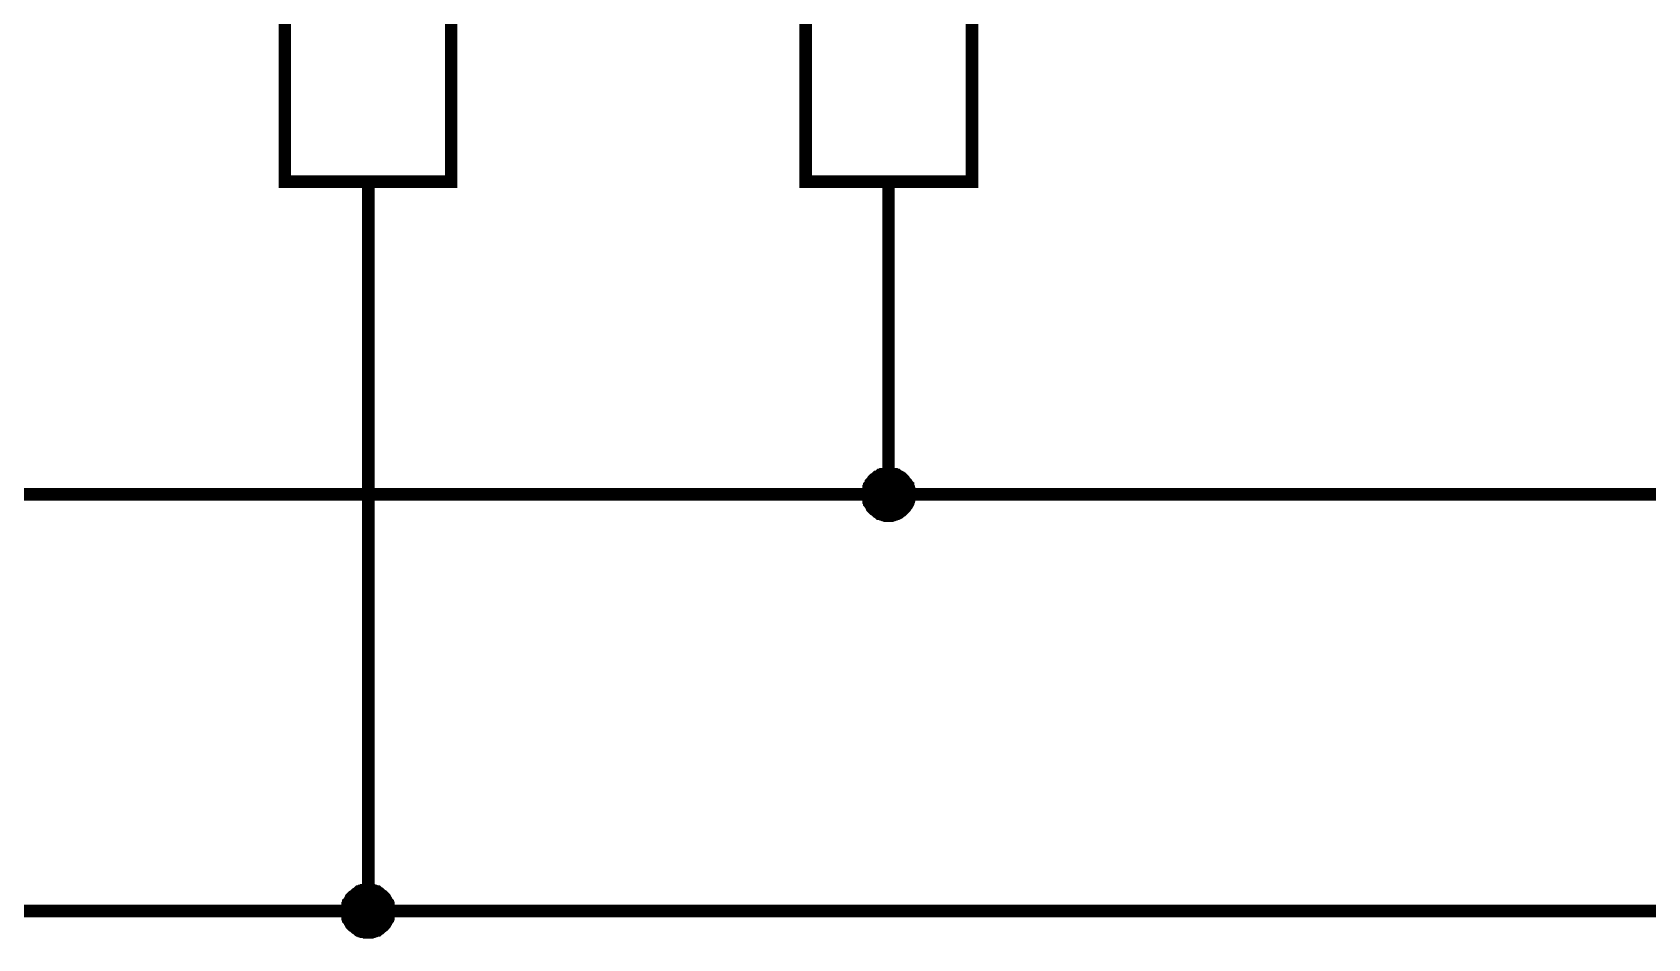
# Model space of a CAD drawing. Header units: millimetres. Extents: x 0 to 841, y 0 to 594.
# Drawn here: x 182.03 to 220.8, y 284.33 to 306.08 of the extents above; entities that cross this region are included whole.
import ezdxf

# ---------------------------------------------------------------- set-up
doc = ezdxf.new("R2010")
doc.units = ezdxf.units.MM
doc.layers.add('Sheet', color=255, linetype='Continuous')

msp = doc.modelspace()

# ---------------------------------------------------------------- linework, layer by layer
at = {"layer": 'Sheet', "const_width": 0.3}
for points in [[(332.534, 305), (340.034, 305), (340.034, 320.999), (285.049, 320.999), (285.049, 294.996), (202.579, 294.996), (137.61, 294.996)], [(332.534, 299.998), (342.534, 299.998), (342.534, 319.492), (280.049, 319.492), (280.049, 284.993), (190.095, 284.993), (137.61, 284.993)], [(190.095, 302.499), (190.095, 299.998)], [(202.579, 302.499), (202.579, 299.998)], [(190.095, 299.998), (190.095, 284.993)], [(202.579, 299.998), (202.579, 294.996)], [(202.082, 294.996), (202.082, 295.027), (202.082, 295.043), (202.082, 295.074), (202.098, 295.105), (202.098, 295.12), (202.098, 295.152), (202.113, 295.167), (202.113, 295.198), (202.129, 295.214), (202.144, 295.229), (202.16, 295.26), (202.16, 295.276), (202.175, 295.291), (202.191, 295.307), (202.206, 295.338), (202.222, 295.353), (202.238, 295.369), (202.269, 295.385), (202.284, 295.4), (202.3, 295.416), (202.315, 295.416), (202.346, 295.431), (202.362, 295.447), (202.377, 295.462), (202.408, 295.462), (202.424, 295.478), (202.455, 295.478), (202.47, 295.478), (202.501, 295.493), (202.533, 295.493), (202.548, 295.493), (202.579, 295.493)], [(202.082, 294.996), (202.082, 295.027), (202.082, 295.043), (202.082, 295.074), (202.098, 295.105), (202.098, 295.12), (202.098, 295.152), (202.113, 295.167), (202.113, 295.198), (202.129, 295.214), (202.144, 295.229), (202.16, 295.26), (202.16, 295.276), (202.175, 295.291), (202.191, 295.307), (202.206, 295.338), (202.222, 295.353), (202.238, 295.369), (202.269, 295.385), (202.284, 295.4), (202.3, 295.416), (202.315, 295.416), (202.346, 295.431), (202.362, 295.447), (202.377, 295.462), (202.408, 295.462), (202.424, 295.478), (202.455, 295.478), (202.47, 295.478), (202.501, 295.493), (202.533, 295.493), (202.548, 295.493), (202.579, 295.493)], [(202.082, 294.996), (202.082, 295.027), (202.082, 295.043), (202.082, 295.074), (202.098, 295.105), (202.098, 295.12), (202.098, 295.152), (202.113, 295.167), (202.113, 295.198), (202.129, 295.214), (202.144, 295.229), (202.16, 295.26), (202.16, 295.276), (202.175, 295.291), (202.191, 295.307), (202.206, 295.338), (202.222, 295.353), (202.238, 295.369), (202.269, 295.385), (202.284, 295.4), (202.3, 295.416), (202.315, 295.416), (202.346, 295.431), (202.362, 295.447), (202.377, 295.462), (202.408, 295.462), (202.424, 295.478), (202.455, 295.478), (202.47, 295.478), (202.501, 295.493), (202.533, 295.493), (202.548, 295.493), (202.579, 295.493)], [(202.082, 294.996), (202.082, 295.027), (202.082, 295.043), (202.082, 295.074), (202.098, 295.105), (202.098, 295.12), (202.098, 295.152), (202.113, 295.167), (202.113, 295.198), (202.129, 295.214), (202.144, 295.229), (202.16, 295.26), (202.16, 295.276), (202.175, 295.291), (202.191, 295.307), (202.206, 295.338), (202.222, 295.353), (202.238, 295.369), (202.269, 295.385), (202.284, 295.4), (202.3, 295.416), (202.315, 295.416), (202.346, 295.431), (202.362, 295.447), (202.377, 295.462), (202.408, 295.462), (202.424, 295.478), (202.455, 295.478), (202.47, 295.478), (202.501, 295.493), (202.533, 295.493), (202.548, 295.493), (202.579, 295.493)], [(202.082, 294.996), (202.082, 295.027), (202.082, 295.043), (202.082, 295.074), (202.098, 295.105), (202.098, 295.12), (202.098, 295.152), (202.113, 295.167), (202.113, 295.198), (202.129, 295.214), (202.144, 295.229), (202.16, 295.26), (202.16, 295.276), (202.175, 295.291), (202.191, 295.307), (202.206, 295.338), (202.222, 295.353), (202.238, 295.369), (202.269, 295.385), (202.284, 295.4), (202.3, 295.416), (202.315, 295.416), (202.346, 295.431), (202.362, 295.447), (202.377, 295.462), (202.408, 295.462), (202.424, 295.478), (202.455, 295.478), (202.47, 295.478), (202.501, 295.493), (202.533, 295.493), (202.548, 295.493), (202.579, 295.493)], [(202.082, 294.996), (202.082, 295.027), (202.082, 295.043), (202.082, 295.074), (202.098, 295.105), (202.098, 295.12), (202.098, 295.152), (202.113, 295.167), (202.113, 295.198), (202.129, 295.214), (202.144, 295.229), (202.16, 295.26), (202.16, 295.276), (202.175, 295.291), (202.191, 295.307), (202.206, 295.338), (202.222, 295.353), (202.238, 295.369), (202.269, 295.385), (202.284, 295.4), (202.3, 295.416), (202.315, 295.416), (202.346, 295.431), (202.362, 295.447), (202.377, 295.462), (202.408, 295.462), (202.424, 295.478), (202.455, 295.478), (202.47, 295.478), (202.501, 295.493), (202.533, 295.493), (202.548, 295.493), (202.579, 295.493)], [(202.082, 294.996), (202.082, 295.027), (202.082, 295.043), (202.082, 295.074), (202.098, 295.105), (202.098, 295.12), (202.098, 295.152), (202.113, 295.167), (202.113, 295.198), (202.129, 295.214), (202.144, 295.229), (202.16, 295.26), (202.16, 295.276), (202.175, 295.291), (202.191, 295.307), (202.206, 295.338), (202.222, 295.353), (202.238, 295.369), (202.269, 295.385), (202.284, 295.4), (202.3, 295.416), (202.315, 295.416), (202.346, 295.431), (202.362, 295.447), (202.377, 295.462), (202.408, 295.462), (202.424, 295.478), (202.455, 295.478), (202.47, 295.478), (202.501, 295.493), (202.533, 295.493), (202.548, 295.493), (202.579, 295.493)], [(202.082, 294.996), (202.082, 295.027), (202.082, 295.043), (202.082, 295.074), (202.098, 295.105), (202.098, 295.12), (202.098, 295.152), (202.113, 295.167), (202.113, 295.198), (202.129, 295.214), (202.144, 295.229), (202.16, 295.26), (202.16, 295.276), (202.175, 295.291), (202.191, 295.307), (202.206, 295.338), (202.222, 295.353), (202.238, 295.369), (202.269, 295.385), (202.284, 295.4), (202.3, 295.416), (202.315, 295.416), (202.346, 295.431), (202.362, 295.447), (202.377, 295.462), (202.408, 295.462), (202.424, 295.478), (202.455, 295.478), (202.47, 295.478), (202.501, 295.493), (202.533, 295.493), (202.548, 295.493), (202.579, 295.493)], [(202.579, 295.493), (202.579, 295.493)], [(202.579, 295.493), (202.61, 295.493), (202.626, 295.493), (202.657, 295.493), (202.688, 295.478), (202.703, 295.478), (202.734, 295.478), (202.75, 295.462), (202.781, 295.462), (202.797, 295.447), (202.828, 295.431), (202.843, 295.416), (202.859, 295.416), (202.89, 295.4), (202.905, 295.385), (202.921, 295.369), (202.936, 295.353), (202.952, 295.338), (202.967, 295.307), (202.983, 295.291), (202.998, 295.276), (203.014, 295.26), (203.029, 295.229), (203.045, 295.214), (203.045, 295.198), (203.061, 295.167), (203.061, 295.152), (203.076, 295.12), (203.076, 295.105), (203.092, 295.074), (203.092, 295.043), (203.092, 295.027), (203.092, 294.996)], [(202.579, 295.493), (202.579, 295.493)], [(202.579, 295.493), (202.61, 295.493), (202.626, 295.493), (202.657, 295.493), (202.688, 295.478), (202.703, 295.478), (202.734, 295.478), (202.75, 295.462), (202.781, 295.462), (202.797, 295.447), (202.828, 295.431), (202.843, 295.416), (202.859, 295.416), (202.89, 295.4), (202.905, 295.385), (202.921, 295.369), (202.936, 295.353), (202.952, 295.338), (202.967, 295.307), (202.983, 295.291), (202.998, 295.276), (203.014, 295.26), (203.029, 295.229), (203.045, 295.214), (203.045, 295.198), (203.061, 295.167), (203.061, 295.152), (203.076, 295.12), (203.076, 295.105), (203.092, 295.074), (203.092, 295.043), (203.092, 295.027), (203.092, 294.996)], [(202.579, 295.493), (202.579, 295.493)], [(202.579, 295.493), (202.61, 295.493), (202.626, 295.493), (202.657, 295.493), (202.688, 295.478), (202.703, 295.478), (202.734, 295.478), (202.75, 295.462), (202.781, 295.462), (202.797, 295.447), (202.828, 295.431), (202.843, 295.416), (202.859, 295.416), (202.89, 295.4), (202.905, 295.385), (202.921, 295.369), (202.936, 295.353), (202.952, 295.338), (202.967, 295.307), (202.983, 295.291), (202.998, 295.276), (203.014, 295.26), (203.029, 295.229), (203.045, 295.214), (203.045, 295.198), (203.061, 295.167), (203.061, 295.152), (203.076, 295.12), (203.076, 295.105), (203.092, 295.074), (203.092, 295.043), (203.092, 295.027), (203.092, 294.996)], [(202.579, 295.493), (202.579, 295.493)], [(202.579, 295.493), (202.61, 295.493), (202.626, 295.493), (202.657, 295.493), (202.688, 295.478), (202.703, 295.478), (202.734, 295.478), (202.75, 295.462), (202.781, 295.462), (202.797, 295.447), (202.828, 295.431), (202.843, 295.416), (202.859, 295.416), (202.89, 295.4), (202.905, 295.385), (202.921, 295.369), (202.936, 295.353), (202.952, 295.338), (202.967, 295.307), (202.983, 295.291), (202.998, 295.276), (203.014, 295.26), (203.029, 295.229), (203.045, 295.214), (203.045, 295.198), (203.061, 295.167), (203.061, 295.152), (203.076, 295.12), (203.076, 295.105), (203.092, 295.074), (203.092, 295.043), (203.092, 295.027), (203.092, 294.996)], [(202.579, 295.493), (202.579, 295.493)], [(202.579, 295.493), (202.61, 295.493), (202.626, 295.493), (202.657, 295.493), (202.688, 295.478), (202.703, 295.478), (202.734, 295.478), (202.75, 295.462), (202.781, 295.462), (202.797, 295.447), (202.828, 295.431), (202.843, 295.416), (202.859, 295.416), (202.89, 295.4), (202.905, 295.385), (202.921, 295.369), (202.936, 295.353), (202.952, 295.338), (202.967, 295.307), (202.983, 295.291), (202.998, 295.276), (203.014, 295.26), (203.029, 295.229), (203.045, 295.214), (203.045, 295.198), (203.061, 295.167), (203.061, 295.152), (203.076, 295.12), (203.076, 295.105), (203.092, 295.074), (203.092, 295.043), (203.092, 295.027), (203.092, 294.996)], [(202.579, 295.493), (202.579, 295.493)], [(202.579, 295.493), (202.61, 295.493), (202.626, 295.493), (202.657, 295.493), (202.688, 295.478), (202.703, 295.478), (202.734, 295.478), (202.75, 295.462), (202.781, 295.462), (202.797, 295.447), (202.828, 295.431), (202.843, 295.416), (202.859, 295.416), (202.89, 295.4), (202.905, 295.385), (202.921, 295.369), (202.936, 295.353), (202.952, 295.338), (202.967, 295.307), (202.983, 295.291), (202.998, 295.276), (203.014, 295.26), (203.029, 295.229), (203.045, 295.214), (203.045, 295.198), (203.061, 295.167), (203.061, 295.152), (203.076, 295.12), (203.076, 295.105), (203.092, 295.074), (203.092, 295.043), (203.092, 295.027), (203.092, 294.996)], [(202.579, 295.493), (202.579, 295.493)], [(202.579, 295.493), (202.61, 295.493), (202.626, 295.493), (202.657, 295.493), (202.688, 295.478), (202.703, 295.478), (202.734, 295.478), (202.75, 295.462), (202.781, 295.462), (202.797, 295.447), (202.828, 295.431), (202.843, 295.416), (202.859, 295.416), (202.89, 295.4), (202.905, 295.385), (202.921, 295.369), (202.936, 295.353), (202.952, 295.338), (202.967, 295.307), (202.983, 295.291), (202.998, 295.276), (203.014, 295.26), (203.029, 295.229), (203.045, 295.214), (203.045, 295.198), (203.061, 295.167), (203.061, 295.152), (203.076, 295.12), (203.076, 295.105), (203.092, 295.074), (203.092, 295.043), (203.092, 295.027), (203.092, 294.996)], [(202.579, 295.493), (202.579, 295.493)], [(202.579, 295.493), (202.61, 295.493), (202.626, 295.493), (202.657, 295.493), (202.688, 295.478), (202.703, 295.478), (202.734, 295.478), (202.75, 295.462), (202.781, 295.462), (202.797, 295.447), (202.828, 295.431), (202.843, 295.416), (202.859, 295.416), (202.89, 295.4), (202.905, 295.385), (202.921, 295.369), (202.936, 295.353), (202.952, 295.338), (202.967, 295.307), (202.983, 295.291), (202.998, 295.276), (203.014, 295.26), (203.029, 295.229), (203.045, 295.214), (203.045, 295.198), (203.061, 295.167), (203.061, 295.152), (203.076, 295.12), (203.076, 295.105), (203.092, 295.074), (203.092, 295.043), (203.092, 295.027), (203.092, 294.996)], [(202.579, 294.484), (202.548, 294.484), (202.533, 294.484), (202.501, 294.484), (202.47, 294.499), (202.455, 294.499), (202.424, 294.515), (202.408, 294.515), (202.377, 294.53), (202.362, 294.53), (202.346, 294.546), (202.315, 294.561), (202.3, 294.577), (202.284, 294.592), (202.269, 294.608), (202.238, 294.623), (202.222, 294.639), (202.206, 294.654), (202.191, 294.67), (202.175, 294.686), (202.16, 294.717), (202.16, 294.732), (202.144, 294.748), (202.129, 294.779), (202.113, 294.794), (202.113, 294.825), (202.098, 294.841), (202.098, 294.872), (202.098, 294.887), (202.082, 294.919), (202.082, 294.95), (202.082, 294.965), (202.082, 294.996)], [(202.082, 294.996), (202.082, 294.996)], [(202.579, 294.484), (202.548, 294.484), (202.533, 294.484), (202.501, 294.484), (202.47, 294.499), (202.455, 294.499), (202.424, 294.515), (202.408, 294.515), (202.377, 294.53), (202.362, 294.53), (202.346, 294.546), (202.315, 294.561), (202.3, 294.577), (202.284, 294.592), (202.269, 294.608), (202.238, 294.623), (202.222, 294.639), (202.206, 294.654), (202.191, 294.67), (202.175, 294.686), (202.16, 294.717), (202.16, 294.732), (202.144, 294.748), (202.129, 294.779), (202.113, 294.794), (202.113, 294.825), (202.098, 294.841), (202.098, 294.872), (202.098, 294.887), (202.082, 294.919), (202.082, 294.95), (202.082, 294.965), (202.082, 294.996)], [(202.082, 294.996), (202.082, 294.996)], [(202.579, 294.484), (202.548, 294.484), (202.533, 294.484), (202.501, 294.484), (202.47, 294.499), (202.455, 294.499), (202.424, 294.515), (202.408, 294.515), (202.377, 294.53), (202.362, 294.53), (202.346, 294.546), (202.315, 294.561), (202.3, 294.577), (202.284, 294.592), (202.269, 294.608), (202.238, 294.623), (202.222, 294.639), (202.206, 294.654), (202.191, 294.67), (202.175, 294.686), (202.16, 294.717), (202.16, 294.732), (202.144, 294.748), (202.129, 294.779), (202.113, 294.794), (202.113, 294.825), (202.098, 294.841), (202.098, 294.872), (202.098, 294.887), (202.082, 294.919), (202.082, 294.95), (202.082, 294.965), (202.082, 294.996)], [(202.082, 294.996), (202.082, 294.996)], [(202.579, 294.484), (202.548, 294.484), (202.533, 294.484), (202.501, 294.484), (202.47, 294.499), (202.455, 294.499), (202.424, 294.515), (202.408, 294.515), (202.377, 294.53), (202.362, 294.53), (202.346, 294.546), (202.315, 294.561), (202.3, 294.577), (202.284, 294.592), (202.269, 294.608), (202.238, 294.623), (202.222, 294.639), (202.206, 294.654), (202.191, 294.67), (202.175, 294.686), (202.16, 294.717), (202.16, 294.732), (202.144, 294.748), (202.129, 294.779), (202.113, 294.794), (202.113, 294.825), (202.098, 294.841), (202.098, 294.872), (202.098, 294.887), (202.082, 294.919), (202.082, 294.95), (202.082, 294.965), (202.082, 294.996)], [(202.082, 294.996), (202.082, 294.996)], [(202.579, 294.484), (202.548, 294.484), (202.533, 294.484), (202.501, 294.484), (202.47, 294.499), (202.455, 294.499), (202.424, 294.515), (202.408, 294.515), (202.377, 294.53), (202.362, 294.53), (202.346, 294.546), (202.315, 294.561), (202.3, 294.577), (202.284, 294.592), (202.269, 294.608), (202.238, 294.623), (202.222, 294.639), (202.206, 294.654), (202.191, 294.67), (202.175, 294.686), (202.16, 294.717), (202.16, 294.732), (202.144, 294.748), (202.129, 294.779), (202.113, 294.794), (202.113, 294.825), (202.098, 294.841), (202.098, 294.872), (202.098, 294.887), (202.082, 294.919), (202.082, 294.95), (202.082, 294.965), (202.082, 294.996)], [(202.082, 294.996), (202.082, 294.996)], [(202.579, 294.484), (202.548, 294.484), (202.533, 294.484), (202.501, 294.484), (202.47, 294.499), (202.455, 294.499), (202.424, 294.515), (202.408, 294.515), (202.377, 294.53), (202.362, 294.53), (202.346, 294.546), (202.315, 294.561), (202.3, 294.577), (202.284, 294.592), (202.269, 294.608), (202.238, 294.623), (202.222, 294.639), (202.206, 294.654), (202.191, 294.67), (202.175, 294.686), (202.16, 294.717), (202.16, 294.732), (202.144, 294.748), (202.129, 294.779), (202.113, 294.794), (202.113, 294.825), (202.098, 294.841), (202.098, 294.872), (202.098, 294.887), (202.082, 294.919), (202.082, 294.95), (202.082, 294.965), (202.082, 294.996)], [(202.082, 294.996), (202.082, 294.996)], [(202.579, 294.484), (202.548, 294.484), (202.533, 294.484), (202.501, 294.484), (202.47, 294.499), (202.455, 294.499), (202.424, 294.515), (202.408, 294.515), (202.377, 294.53), (202.362, 294.53), (202.346, 294.546), (202.315, 294.561), (202.3, 294.577), (202.284, 294.592), (202.269, 294.608), (202.238, 294.623), (202.222, 294.639), (202.206, 294.654), (202.191, 294.67), (202.175, 294.686), (202.16, 294.717), (202.16, 294.732), (202.144, 294.748), (202.129, 294.779), (202.113, 294.794), (202.113, 294.825), (202.098, 294.841), (202.098, 294.872), (202.098, 294.887), (202.082, 294.919), (202.082, 294.95), (202.082, 294.965), (202.082, 294.996)], [(202.082, 294.996), (202.082, 294.996)], [(202.579, 294.484), (202.548, 294.484), (202.533, 294.484), (202.501, 294.484), (202.47, 294.499), (202.455, 294.499), (202.424, 294.515), (202.408, 294.515), (202.377, 294.53), (202.362, 294.53), (202.346, 294.546), (202.315, 294.561), (202.3, 294.577), (202.284, 294.592), (202.269, 294.608), (202.238, 294.623), (202.222, 294.639), (202.206, 294.654), (202.191, 294.67), (202.175, 294.686), (202.16, 294.717), (202.16, 294.732), (202.144, 294.748), (202.129, 294.779), (202.113, 294.794), (202.113, 294.825), (202.098, 294.841), (202.098, 294.872), (202.098, 294.887), (202.082, 294.919), (202.082, 294.95), (202.082, 294.965), (202.082, 294.996)], [(202.082, 294.996), (202.082, 294.996)], [(203.092, 294.996), (203.092, 294.965), (203.092, 294.95), (203.092, 294.919), (203.076, 294.887), (203.076, 294.872), (203.061, 294.841), (203.061, 294.825), (203.045, 294.794), (203.045, 294.779), (203.029, 294.748), (203.014, 294.732), (202.998, 294.717), (202.983, 294.686), (202.967, 294.67), (202.952, 294.654), (202.936, 294.639), (202.921, 294.623), (202.905, 294.608), (202.89, 294.592), (202.859, 294.577), (202.843, 294.561), (202.828, 294.546), (202.797, 294.53), (202.781, 294.53), (202.75, 294.515), (202.734, 294.515), (202.703, 294.499), (202.688, 294.499), (202.657, 294.484), (202.626, 294.484), (202.61, 294.484), (202.579, 294.484)], [(203.092, 294.996), (203.092, 294.965), (203.092, 294.95), (203.092, 294.919), (203.076, 294.887), (203.076, 294.872), (203.061, 294.841), (203.061, 294.825), (203.045, 294.794), (203.045, 294.779), (203.029, 294.748), (203.014, 294.732), (202.998, 294.717), (202.983, 294.686), (202.967, 294.67), (202.952, 294.654), (202.936, 294.639), (202.921, 294.623), (202.905, 294.608), (202.89, 294.592), (202.859, 294.577), (202.843, 294.561), (202.828, 294.546), (202.797, 294.53), (202.781, 294.53), (202.75, 294.515), (202.734, 294.515), (202.703, 294.499), (202.688, 294.499), (202.657, 294.484), (202.626, 294.484), (202.61, 294.484), (202.579, 294.484)], [(203.092, 294.996), (203.092, 294.965), (203.092, 294.95), (203.092, 294.919), (203.076, 294.887), (203.076, 294.872), (203.061, 294.841), (203.061, 294.825), (203.045, 294.794), (203.045, 294.779), (203.029, 294.748), (203.014, 294.732), (202.998, 294.717), (202.983, 294.686), (202.967, 294.67), (202.952, 294.654), (202.936, 294.639), (202.921, 294.623), (202.905, 294.608), (202.89, 294.592), (202.859, 294.577), (202.843, 294.561), (202.828, 294.546), (202.797, 294.53), (202.781, 294.53), (202.75, 294.515), (202.734, 294.515), (202.703, 294.499), (202.688, 294.499), (202.657, 294.484), (202.626, 294.484), (202.61, 294.484), (202.579, 294.484)], [(203.092, 294.996), (203.092, 294.965), (203.092, 294.95), (203.092, 294.919), (203.076, 294.887), (203.076, 294.872), (203.061, 294.841), (203.061, 294.825), (203.045, 294.794), (203.045, 294.779), (203.029, 294.748), (203.014, 294.732), (202.998, 294.717), (202.983, 294.686), (202.967, 294.67), (202.952, 294.654), (202.936, 294.639), (202.921, 294.623), (202.905, 294.608), (202.89, 294.592), (202.859, 294.577), (202.843, 294.561), (202.828, 294.546), (202.797, 294.53), (202.781, 294.53), (202.75, 294.515), (202.734, 294.515), (202.703, 294.499), (202.688, 294.499), (202.657, 294.484), (202.626, 294.484), (202.61, 294.484), (202.579, 294.484)], [(203.092, 294.996), (203.092, 294.965), (203.092, 294.95), (203.092, 294.919), (203.076, 294.887), (203.076, 294.872), (203.061, 294.841), (203.061, 294.825), (203.045, 294.794), (203.045, 294.779), (203.029, 294.748), (203.014, 294.732), (202.998, 294.717), (202.983, 294.686), (202.967, 294.67), (202.952, 294.654), (202.936, 294.639), (202.921, 294.623), (202.905, 294.608), (202.89, 294.592), (202.859, 294.577), (202.843, 294.561), (202.828, 294.546), (202.797, 294.53), (202.781, 294.53), (202.75, 294.515), (202.734, 294.515), (202.703, 294.499), (202.688, 294.499), (202.657, 294.484), (202.626, 294.484), (202.61, 294.484), (202.579, 294.484)], [(203.092, 294.996), (203.092, 294.965), (203.092, 294.95), (203.092, 294.919), (203.076, 294.887), (203.076, 294.872), (203.061, 294.841), (203.061, 294.825), (203.045, 294.794), (203.045, 294.779), (203.029, 294.748), (203.014, 294.732), (202.998, 294.717), (202.983, 294.686), (202.967, 294.67), (202.952, 294.654), (202.936, 294.639), (202.921, 294.623), (202.905, 294.608), (202.89, 294.592), (202.859, 294.577), (202.843, 294.561), (202.828, 294.546), (202.797, 294.53), (202.781, 294.53), (202.75, 294.515), (202.734, 294.515), (202.703, 294.499), (202.688, 294.499), (202.657, 294.484), (202.626, 294.484), (202.61, 294.484), (202.579, 294.484)], [(203.092, 294.996), (203.092, 294.965), (203.092, 294.95), (203.092, 294.919), (203.076, 294.887), (203.076, 294.872), (203.061, 294.841), (203.061, 294.825), (203.045, 294.794), (203.045, 294.779), (203.029, 294.748), (203.014, 294.732), (202.998, 294.717), (202.983, 294.686), (202.967, 294.67), (202.952, 294.654), (202.936, 294.639), (202.921, 294.623), (202.905, 294.608), (202.89, 294.592), (202.859, 294.577), (202.843, 294.561), (202.828, 294.546), (202.797, 294.53), (202.781, 294.53), (202.75, 294.515), (202.734, 294.515), (202.703, 294.499), (202.688, 294.499), (202.657, 294.484), (202.626, 294.484), (202.61, 294.484), (202.579, 294.484)], [(203.092, 294.996), (203.092, 294.965), (203.092, 294.95), (203.092, 294.919), (203.076, 294.887), (203.076, 294.872), (203.061, 294.841), (203.061, 294.825), (203.045, 294.794), (203.045, 294.779), (203.029, 294.748), (203.014, 294.732), (202.998, 294.717), (202.983, 294.686), (202.967, 294.67), (202.952, 294.654), (202.936, 294.639), (202.921, 294.623), (202.905, 294.608), (202.89, 294.592), (202.859, 294.577), (202.843, 294.561), (202.828, 294.546), (202.797, 294.53), (202.781, 294.53), (202.75, 294.515), (202.734, 294.515), (202.703, 294.499), (202.688, 294.499), (202.657, 294.484), (202.626, 294.484), (202.61, 294.484), (202.579, 294.484)], [(203.092, 294.996), (203.092, 294.996), (203.092, 294.996), (203.092, 294.996), (203.092, 294.996), (203.092, 294.996), (203.092, 294.996), (203.092, 294.996), (203.092, 294.996), (203.092, 294.996), (203.092, 294.996), (203.092, 294.996), (203.092, 294.996), (203.092, 294.996), (203.092, 294.996), (203.092, 294.996), (203.092, 294.996), (203.092, 294.996), (203.092, 294.996), (203.092, 294.996), (203.092, 294.996), (203.092, 294.996), (203.092, 294.996), (203.092, 294.996), (203.092, 294.996), (203.092, 294.996), (203.092, 294.996), (203.092, 294.996), (203.092, 294.996), (203.092, 294.996), (203.092, 294.996), (203.092, 294.996), (203.092, 294.996)], [(203.092, 294.996), (203.092, 294.996)], [(203.092, 294.996), (203.092, 294.996), (203.092, 294.996), (203.092, 294.996), (203.092, 294.996), (203.092, 294.996), (203.092, 294.996), (203.092, 294.996), (203.092, 294.996), (203.092, 294.996), (203.092, 294.996), (203.092, 294.996), (203.092, 294.996), (203.092, 294.996), (203.092, 294.996), (203.092, 294.996), (203.092, 294.996), (203.092, 294.996), (203.092, 294.996), (203.092, 294.996), (203.092, 294.996), (203.092, 294.996), (203.092, 294.996), (203.092, 294.996), (203.092, 294.996), (203.092, 294.996), (203.092, 294.996), (203.092, 294.996), (203.092, 294.996), (203.092, 294.996), (203.092, 294.996), (203.092, 294.996), (203.092, 294.996)], [(203.092, 294.996), (203.092, 294.996)], [(203.092, 294.996), (203.092, 294.996), (203.092, 294.996), (203.092, 294.996), (203.092, 294.996), (203.092, 294.996), (203.092, 294.996), (203.092, 294.996), (203.092, 294.996), (203.092, 294.996), (203.092, 294.996), (203.092, 294.996), (203.092, 294.996), (203.092, 294.996), (203.092, 294.996), (203.092, 294.996), (203.092, 294.996), (203.092, 294.996), (203.092, 294.996), (203.092, 294.996), (203.092, 294.996), (203.092, 294.996), (203.092, 294.996), (203.092, 294.996), (203.092, 294.996), (203.092, 294.996), (203.092, 294.996), (203.092, 294.996), (203.092, 294.996), (203.092, 294.996), (203.092, 294.996), (203.092, 294.996), (203.092, 294.996)], [(203.092, 294.996), (203.092, 294.996)], [(203.092, 294.996), (203.092, 294.996), (203.092, 294.996), (203.092, 294.996), (203.092, 294.996), (203.092, 294.996), (203.092, 294.996), (203.092, 294.996), (203.092, 294.996), (203.092, 294.996), (203.092, 294.996), (203.092, 294.996), (203.092, 294.996), (203.092, 294.996), (203.092, 294.996), (203.092, 294.996), (203.092, 294.996), (203.092, 294.996), (203.092, 294.996), (203.092, 294.996), (203.092, 294.996), (203.092, 294.996), (203.092, 294.996), (203.092, 294.996), (203.092, 294.996), (203.092, 294.996), (203.092, 294.996), (203.092, 294.996), (203.092, 294.996), (203.092, 294.996), (203.092, 294.996), (203.092, 294.996), (203.092, 294.996)], [(203.092, 294.996), (203.092, 294.996)], [(203.092, 294.996), (203.092, 294.996), (203.092, 294.996), (203.092, 294.996), (203.092, 294.996), (203.092, 294.996), (203.092, 294.996), (203.092, 294.996), (203.092, 294.996), (203.092, 294.996), (203.092, 294.996), (203.092, 294.996), (203.092, 294.996), (203.092, 294.996), (203.092, 294.996), (203.092, 294.996), (203.092, 294.996), (203.092, 294.996), (203.092, 294.996), (203.092, 294.996), (203.092, 294.996), (203.092, 294.996), (203.092, 294.996), (203.092, 294.996), (203.092, 294.996), (203.092, 294.996), (203.092, 294.996), (203.092, 294.996), (203.092, 294.996), (203.092, 294.996), (203.092, 294.996), (203.092, 294.996), (203.092, 294.996)], [(203.092, 294.996), (203.092, 294.996)], [(203.092, 294.996), (203.092, 294.996), (203.092, 294.996), (203.092, 294.996), (203.092, 294.996), (203.092, 294.996), (203.092, 294.996), (203.092, 294.996), (203.092, 294.996), (203.092, 294.996), (203.092, 294.996), (203.092, 294.996), (203.092, 294.996), (203.092, 294.996), (203.092, 294.996), (203.092, 294.996), (203.092, 294.996), (203.092, 294.996), (203.092, 294.996), (203.092, 294.996), (203.092, 294.996), (203.092, 294.996), (203.092, 294.996), (203.092, 294.996), (203.092, 294.996), (203.092, 294.996), (203.092, 294.996), (203.092, 294.996), (203.092, 294.996), (203.092, 294.996), (203.092, 294.996), (203.092, 294.996), (203.092, 294.996)], [(203.092, 294.996), (203.092, 294.996)], [(203.092, 294.996), (203.092, 294.996), (203.092, 294.996), (203.092, 294.996), (203.092, 294.996), (203.092, 294.996), (203.092, 294.996), (203.092, 294.996), (203.092, 294.996), (203.092, 294.996), (203.092, 294.996), (203.092, 294.996), (203.092, 294.996), (203.092, 294.996), (203.092, 294.996), (203.092, 294.996), (203.092, 294.996), (203.092, 294.996), (203.092, 294.996), (203.092, 294.996), (203.092, 294.996), (203.092, 294.996), (203.092, 294.996), (203.092, 294.996), (203.092, 294.996), (203.092, 294.996), (203.092, 294.996), (203.092, 294.996), (203.092, 294.996), (203.092, 294.996), (203.092, 294.996), (203.092, 294.996), (203.092, 294.996)], [(203.092, 294.996), (203.092, 294.996)], [(203.092, 294.996), (203.092, 294.996), (203.092, 294.996), (203.092, 294.996), (203.092, 294.996), (203.092, 294.996), (203.092, 294.996), (203.092, 294.996), (203.092, 294.996), (203.092, 294.996), (203.092, 294.996), (203.092, 294.996), (203.092, 294.996), (203.092, 294.996), (203.092, 294.996), (203.092, 294.996), (203.092, 294.996), (203.092, 294.996), (203.092, 294.996), (203.092, 294.996), (203.092, 294.996), (203.092, 294.996), (203.092, 294.996), (203.092, 294.996), (203.092, 294.996), (203.092, 294.996), (203.092, 294.996), (203.092, 294.996), (203.092, 294.996), (203.092, 294.996), (203.092, 294.996), (203.092, 294.996), (203.092, 294.996)], [(203.092, 294.996), (203.092, 294.996)], [(189.582, 284.993), (189.582, 285.024), (189.582, 285.039), (189.582, 285.07), (189.598, 285.101), (189.598, 285.117), (189.598, 285.148), (189.613, 285.163), (189.613, 285.195), (189.629, 285.21), (189.644, 285.241), (189.66, 285.257), (189.66, 285.272), (189.675, 285.303), (189.691, 285.319), (189.706, 285.334), (189.722, 285.35), (189.753, 285.365), (189.768, 285.381), (189.784, 285.396), (189.8, 285.412), (189.831, 285.428), (189.846, 285.443), (189.862, 285.459), (189.893, 285.459), (189.908, 285.474), (189.939, 285.474), (189.955, 285.49), (189.986, 285.49), (190.017, 285.505), (190.032, 285.505), (190.064, 285.505), (190.095, 285.505)], [(189.582, 284.993), (189.582, 285.024), (189.582, 285.039), (189.582, 285.07), (189.598, 285.101), (189.598, 285.117), (189.598, 285.148), (189.613, 285.163), (189.613, 285.195), (189.629, 285.21), (189.644, 285.241), (189.66, 285.257), (189.66, 285.272), (189.675, 285.303), (189.691, 285.319), (189.706, 285.334), (189.722, 285.35), (189.753, 285.365), (189.768, 285.381), (189.784, 285.396), (189.8, 285.412), (189.831, 285.428), (189.846, 285.443), (189.862, 285.459), (189.893, 285.459), (189.908, 285.474), (189.939, 285.474), (189.955, 285.49), (189.986, 285.49), (190.017, 285.505), (190.032, 285.505), (190.064, 285.505), (190.095, 285.505)], [(189.582, 284.993), (189.582, 285.024), (189.582, 285.039), (189.582, 285.07), (189.598, 285.101), (189.598, 285.117), (189.598, 285.148), (189.613, 285.163), (189.613, 285.195), (189.629, 285.21), (189.644, 285.241), (189.66, 285.257), (189.66, 285.272), (189.675, 285.303), (189.691, 285.319), (189.706, 285.334), (189.722, 285.35), (189.753, 285.365), (189.768, 285.381), (189.784, 285.396), (189.8, 285.412), (189.831, 285.428), (189.846, 285.443), (189.862, 285.459), (189.893, 285.459), (189.908, 285.474), (189.939, 285.474), (189.955, 285.49), (189.986, 285.49), (190.017, 285.505), (190.032, 285.505), (190.064, 285.505), (190.095, 285.505)], [(189.582, 284.993), (189.582, 285.024), (189.582, 285.039), (189.582, 285.07), (189.598, 285.101), (189.598, 285.117), (189.598, 285.148), (189.613, 285.163), (189.613, 285.195), (189.629, 285.21), (189.644, 285.241), (189.66, 285.257), (189.66, 285.272), (189.675, 285.303), (189.691, 285.319), (189.706, 285.334), (189.722, 285.35), (189.753, 285.365), (189.768, 285.381), (189.784, 285.396), (189.8, 285.412), (189.831, 285.428), (189.846, 285.443), (189.862, 285.459), (189.893, 285.459), (189.908, 285.474), (189.939, 285.474), (189.955, 285.49), (189.986, 285.49), (190.017, 285.505), (190.032, 285.505), (190.064, 285.505), (190.095, 285.505)], [(189.582, 284.993), (189.582, 285.024), (189.582, 285.039), (189.582, 285.07), (189.598, 285.101), (189.598, 285.117), (189.598, 285.148), (189.613, 285.163), (189.613, 285.195), (189.629, 285.21), (189.644, 285.241), (189.66, 285.257), (189.66, 285.272), (189.675, 285.303), (189.691, 285.319), (189.706, 285.334), (189.722, 285.35), (189.753, 285.365), (189.768, 285.381), (189.784, 285.396), (189.8, 285.412), (189.831, 285.428), (189.846, 285.443), (189.862, 285.459), (189.893, 285.459), (189.908, 285.474), (189.939, 285.474), (189.955, 285.49), (189.986, 285.49), (190.017, 285.505), (190.032, 285.505), (190.064, 285.505), (190.095, 285.505)], [(189.582, 284.993), (189.582, 285.024), (189.582, 285.039), (189.582, 285.07), (189.598, 285.101), (189.598, 285.117), (189.598, 285.148), (189.613, 285.163), (189.613, 285.195), (189.629, 285.21), (189.644, 285.241), (189.66, 285.257), (189.66, 285.272), (189.675, 285.303), (189.691, 285.319), (189.706, 285.334), (189.722, 285.35), (189.753, 285.365), (189.768, 285.381), (189.784, 285.396), (189.8, 285.412), (189.831, 285.428), (189.846, 285.443), (189.862, 285.459), (189.893, 285.459), (189.908, 285.474), (189.939, 285.474), (189.955, 285.49), (189.986, 285.49), (190.017, 285.505), (190.032, 285.505), (190.064, 285.505), (190.095, 285.505)], [(189.582, 284.993), (189.582, 285.024), (189.582, 285.039), (189.582, 285.07), (189.598, 285.101), (189.598, 285.117), (189.598, 285.148), (189.613, 285.163), (189.613, 285.195), (189.629, 285.21), (189.644, 285.241), (189.66, 285.257), (189.66, 285.272), (189.675, 285.303), (189.691, 285.319), (189.706, 285.334), (189.722, 285.35), (189.753, 285.365), (189.768, 285.381), (189.784, 285.396), (189.8, 285.412), (189.831, 285.428), (189.846, 285.443), (189.862, 285.459), (189.893, 285.459), (189.908, 285.474), (189.939, 285.474), (189.955, 285.49), (189.986, 285.49), (190.017, 285.505), (190.032, 285.505), (190.064, 285.505), (190.095, 285.505)], [(189.582, 284.993), (189.582, 285.024), (189.582, 285.039), (189.582, 285.07), (189.598, 285.101), (189.598, 285.117), (189.598, 285.148), (189.613, 285.163), (189.613, 285.195), (189.629, 285.21), (189.644, 285.241), (189.66, 285.257), (189.66, 285.272), (189.675, 285.303), (189.691, 285.319), (189.706, 285.334), (189.722, 285.35), (189.753, 285.365), (189.768, 285.381), (189.784, 285.396), (189.8, 285.412), (189.831, 285.428), (189.846, 285.443), (189.862, 285.459), (189.893, 285.459), (189.908, 285.474), (189.939, 285.474), (189.955, 285.49), (189.986, 285.49), (190.017, 285.505), (190.032, 285.505), (190.064, 285.505), (190.095, 285.505)], [(190.095, 285.505), (190.095, 285.505)], [(190.095, 285.505), (190.126, 285.505), (190.141, 285.505), (190.172, 285.505), (190.203, 285.49), (190.219, 285.49), (190.25, 285.474), (190.265, 285.474), (190.296, 285.459), (190.312, 285.459), (190.327, 285.443), (190.359, 285.428), (190.374, 285.412), (190.39, 285.396), (190.405, 285.381), (190.436, 285.365), (190.452, 285.35), (190.467, 285.334), (190.483, 285.319), (190.498, 285.303), (190.514, 285.272), (190.514, 285.257), (190.529, 285.241), (190.545, 285.21), (190.56, 285.195), (190.56, 285.163), (190.576, 285.148), (190.576, 285.117), (190.576, 285.101), (190.591, 285.07), (190.591, 285.039), (190.591, 285.024), (190.591, 284.993)], [(190.095, 285.505), (190.095, 285.505)], [(190.095, 285.505), (190.126, 285.505), (190.141, 285.505), (190.172, 285.505), (190.203, 285.49), (190.219, 285.49), (190.25, 285.474), (190.265, 285.474), (190.296, 285.459), (190.312, 285.459), (190.327, 285.443), (190.359, 285.428), (190.374, 285.412), (190.39, 285.396), (190.405, 285.381), (190.436, 285.365), (190.452, 285.35), (190.467, 285.334), (190.483, 285.319), (190.498, 285.303), (190.514, 285.272), (190.514, 285.257), (190.529, 285.241), (190.545, 285.21), (190.56, 285.195), (190.56, 285.163), (190.576, 285.148), (190.576, 285.117), (190.576, 285.101), (190.591, 285.07), (190.591, 285.039), (190.591, 285.024), (190.591, 284.993)], [(190.095, 285.505), (190.095, 285.505)], [(190.095, 285.505), (190.126, 285.505), (190.141, 285.505), (190.172, 285.505), (190.203, 285.49), (190.219, 285.49), (190.25, 285.474), (190.265, 285.474), (190.296, 285.459), (190.312, 285.459), (190.327, 285.443), (190.359, 285.428), (190.374, 285.412), (190.39, 285.396), (190.405, 285.381), (190.436, 285.365), (190.452, 285.35), (190.467, 285.334), (190.483, 285.319), (190.498, 285.303), (190.514, 285.272), (190.514, 285.257), (190.529, 285.241), (190.545, 285.21), (190.56, 285.195), (190.56, 285.163), (190.576, 285.148), (190.576, 285.117), (190.576, 285.101), (190.591, 285.07), (190.591, 285.039), (190.591, 285.024), (190.591, 284.993)], [(190.095, 285.505), (190.095, 285.505)], [(190.095, 285.505), (190.126, 285.505), (190.141, 285.505), (190.172, 285.505), (190.203, 285.49), (190.219, 285.49), (190.25, 285.474), (190.265, 285.474), (190.296, 285.459), (190.312, 285.459), (190.327, 285.443), (190.359, 285.428), (190.374, 285.412), (190.39, 285.396), (190.405, 285.381), (190.436, 285.365), (190.452, 285.35), (190.467, 285.334), (190.483, 285.319), (190.498, 285.303), (190.514, 285.272), (190.514, 285.257), (190.529, 285.241), (190.545, 285.21), (190.56, 285.195), (190.56, 285.163), (190.576, 285.148), (190.576, 285.117), (190.576, 285.101), (190.591, 285.07), (190.591, 285.039), (190.591, 285.024), (190.591, 284.993)], [(190.095, 285.505), (190.095, 285.505)], [(190.095, 285.505), (190.126, 285.505), (190.141, 285.505), (190.172, 285.505), (190.203, 285.49), (190.219, 285.49), (190.25, 285.474), (190.265, 285.474), (190.296, 285.459), (190.312, 285.459), (190.327, 285.443), (190.359, 285.428), (190.374, 285.412), (190.39, 285.396), (190.405, 285.381), (190.436, 285.365), (190.452, 285.35), (190.467, 285.334), (190.483, 285.319), (190.498, 285.303), (190.514, 285.272), (190.514, 285.257), (190.529, 285.241), (190.545, 285.21), (190.56, 285.195), (190.56, 285.163), (190.576, 285.148), (190.576, 285.117), (190.576, 285.101), (190.591, 285.07), (190.591, 285.039), (190.591, 285.024), (190.591, 284.993)], [(190.095, 285.505), (190.095, 285.505)], [(190.095, 285.505), (190.126, 285.505), (190.141, 285.505), (190.172, 285.505), (190.203, 285.49), (190.219, 285.49), (190.25, 285.474), (190.265, 285.474), (190.296, 285.459), (190.312, 285.459), (190.327, 285.443), (190.359, 285.428), (190.374, 285.412), (190.39, 285.396), (190.405, 285.381), (190.436, 285.365), (190.452, 285.35), (190.467, 285.334), (190.483, 285.319), (190.498, 285.303), (190.514, 285.272), (190.514, 285.257), (190.529, 285.241), (190.545, 285.21), (190.56, 285.195), (190.56, 285.163), (190.576, 285.148), (190.576, 285.117), (190.576, 285.101), (190.591, 285.07), (190.591, 285.039), (190.591, 285.024), (190.591, 284.993)], [(190.095, 285.505), (190.095, 285.505)], [(190.095, 285.505), (190.126, 285.505), (190.141, 285.505), (190.172, 285.505), (190.203, 285.49), (190.219, 285.49), (190.25, 285.474), (190.265, 285.474), (190.296, 285.459), (190.312, 285.459), (190.327, 285.443), (190.359, 285.428), (190.374, 285.412), (190.39, 285.396), (190.405, 285.381), (190.436, 285.365), (190.452, 285.35), (190.467, 285.334), (190.483, 285.319), (190.498, 285.303), (190.514, 285.272), (190.514, 285.257), (190.529, 285.241), (190.545, 285.21), (190.56, 285.195), (190.56, 285.163), (190.576, 285.148), (190.576, 285.117), (190.576, 285.101), (190.591, 285.07), (190.591, 285.039), (190.591, 285.024), (190.591, 284.993)], [(190.095, 285.505), (190.095, 285.505)], [(190.095, 285.505), (190.126, 285.505), (190.141, 285.505), (190.172, 285.505), (190.203, 285.49), (190.219, 285.49), (190.25, 285.474), (190.265, 285.474), (190.296, 285.459), (190.312, 285.459), (190.327, 285.443), (190.359, 285.428), (190.374, 285.412), (190.39, 285.396), (190.405, 285.381), (190.436, 285.365), (190.452, 285.35), (190.467, 285.334), (190.483, 285.319), (190.498, 285.303), (190.514, 285.272), (190.514, 285.257), (190.529, 285.241), (190.545, 285.21), (190.56, 285.195), (190.56, 285.163), (190.576, 285.148), (190.576, 285.117), (190.576, 285.101), (190.591, 285.07), (190.591, 285.039), (190.591, 285.024), (190.591, 284.993)], [(190.095, 284.48), (190.064, 284.48), (190.032, 284.48), (190.017, 284.48), (189.986, 284.496), (189.955, 284.496), (189.939, 284.511), (189.908, 284.511), (189.893, 284.527), (189.862, 284.527), (189.846, 284.542), (189.831, 284.558), (189.8, 284.573), (189.784, 284.589), (189.768, 284.604), (189.753, 284.62), (189.722, 284.635), (189.706, 284.651), (189.691, 284.666), (189.675, 284.682), (189.66, 284.713), (189.66, 284.729), (189.644, 284.744), (189.629, 284.775), (189.613, 284.791), (189.613, 284.822), (189.598, 284.837), (189.598, 284.868), (189.598, 284.884), (189.582, 284.915), (189.582, 284.946), (189.582, 284.962), (189.582, 284.993)], [(189.582, 284.993), (189.582, 284.993)], [(190.095, 284.48), (190.064, 284.48), (190.032, 284.48), (190.017, 284.48), (189.986, 284.496), (189.955, 284.496), (189.939, 284.511), (189.908, 284.511), (189.893, 284.527), (189.862, 284.527), (189.846, 284.542), (189.831, 284.558), (189.8, 284.573), (189.784, 284.589), (189.768, 284.604), (189.753, 284.62), (189.722, 284.635), (189.706, 284.651), (189.691, 284.666), (189.675, 284.682), (189.66, 284.713), (189.66, 284.729), (189.644, 284.744), (189.629, 284.775), (189.613, 284.791), (189.613, 284.822), (189.598, 284.837), (189.598, 284.868), (189.598, 284.884), (189.582, 284.915), (189.582, 284.946), (189.582, 284.962), (189.582, 284.993)], [(189.582, 284.993), (189.582, 284.993)], [(190.095, 284.48), (190.064, 284.48), (190.032, 284.48), (190.017, 284.48), (189.986, 284.496), (189.955, 284.496), (189.939, 284.511), (189.908, 284.511), (189.893, 284.527), (189.862, 284.527), (189.846, 284.542), (189.831, 284.558), (189.8, 284.573), (189.784, 284.589), (189.768, 284.604), (189.753, 284.62), (189.722, 284.635), (189.706, 284.651), (189.691, 284.666), (189.675, 284.682), (189.66, 284.713), (189.66, 284.729), (189.644, 284.744), (189.629, 284.775), (189.613, 284.791), (189.613, 284.822), (189.598, 284.837), (189.598, 284.868), (189.598, 284.884), (189.582, 284.915), (189.582, 284.946), (189.582, 284.962), (189.582, 284.993)], [(189.582, 284.993), (189.582, 284.993)], [(190.095, 284.48), (190.064, 284.48), (190.032, 284.48), (190.017, 284.48), (189.986, 284.496), (189.955, 284.496), (189.939, 284.511), (189.908, 284.511), (189.893, 284.527), (189.862, 284.527), (189.846, 284.542), (189.831, 284.558), (189.8, 284.573), (189.784, 284.589), (189.768, 284.604), (189.753, 284.62), (189.722, 284.635), (189.706, 284.651), (189.691, 284.666), (189.675, 284.682), (189.66, 284.713), (189.66, 284.729), (189.644, 284.744), (189.629, 284.775), (189.613, 284.791), (189.613, 284.822), (189.598, 284.837), (189.598, 284.868), (189.598, 284.884), (189.582, 284.915), (189.582, 284.946), (189.582, 284.962), (189.582, 284.993)], [(189.582, 284.993), (189.582, 284.993)], [(190.095, 284.48), (190.064, 284.48), (190.032, 284.48), (190.017, 284.48), (189.986, 284.496), (189.955, 284.496), (189.939, 284.511), (189.908, 284.511), (189.893, 284.527), (189.862, 284.527), (189.846, 284.542), (189.831, 284.558), (189.8, 284.573), (189.784, 284.589), (189.768, 284.604), (189.753, 284.62), (189.722, 284.635), (189.706, 284.651), (189.691, 284.666), (189.675, 284.682), (189.66, 284.713), (189.66, 284.729), (189.644, 284.744), (189.629, 284.775), (189.613, 284.791), (189.613, 284.822), (189.598, 284.837), (189.598, 284.868), (189.598, 284.884), (189.582, 284.915), (189.582, 284.946), (189.582, 284.962), (189.582, 284.993)], [(189.582, 284.993), (189.582, 284.993)], [(190.095, 284.48), (190.064, 284.48), (190.032, 284.48), (190.017, 284.48), (189.986, 284.496), (189.955, 284.496), (189.939, 284.511), (189.908, 284.511), (189.893, 284.527), (189.862, 284.527), (189.846, 284.542), (189.831, 284.558), (189.8, 284.573), (189.784, 284.589), (189.768, 284.604), (189.753, 284.62), (189.722, 284.635), (189.706, 284.651), (189.691, 284.666), (189.675, 284.682), (189.66, 284.713), (189.66, 284.729), (189.644, 284.744), (189.629, 284.775), (189.613, 284.791), (189.613, 284.822), (189.598, 284.837), (189.598, 284.868), (189.598, 284.884), (189.582, 284.915), (189.582, 284.946), (189.582, 284.962), (189.582, 284.993)], [(189.582, 284.993), (189.582, 284.993)], [(190.095, 284.48), (190.064, 284.48), (190.032, 284.48), (190.017, 284.48), (189.986, 284.496), (189.955, 284.496), (189.939, 284.511), (189.908, 284.511), (189.893, 284.527), (189.862, 284.527), (189.846, 284.542), (189.831, 284.558), (189.8, 284.573), (189.784, 284.589), (189.768, 284.604), (189.753, 284.62), (189.722, 284.635), (189.706, 284.651), (189.691, 284.666), (189.675, 284.682), (189.66, 284.713), (189.66, 284.729), (189.644, 284.744), (189.629, 284.775), (189.613, 284.791), (189.613, 284.822), (189.598, 284.837), (189.598, 284.868), (189.598, 284.884), (189.582, 284.915), (189.582, 284.946), (189.582, 284.962), (189.582, 284.993)], [(189.582, 284.993), (189.582, 284.993)], [(190.095, 284.48), (190.064, 284.48), (190.032, 284.48), (190.017, 284.48), (189.986, 284.496), (189.955, 284.496), (189.939, 284.511), (189.908, 284.511), (189.893, 284.527), (189.862, 284.527), (189.846, 284.542), (189.831, 284.558), (189.8, 284.573), (189.784, 284.589), (189.768, 284.604), (189.753, 284.62), (189.722, 284.635), (189.706, 284.651), (189.691, 284.666), (189.675, 284.682), (189.66, 284.713), (189.66, 284.729), (189.644, 284.744), (189.629, 284.775), (189.613, 284.791), (189.613, 284.822), (189.598, 284.837), (189.598, 284.868), (189.598, 284.884), (189.582, 284.915), (189.582, 284.946), (189.582, 284.962), (189.582, 284.993)], [(189.582, 284.993), (189.582, 284.993)], [(190.591, 284.993), (190.591, 284.962), (190.591, 284.946), (190.591, 284.915), (190.576, 284.884), (190.576, 284.868), (190.576, 284.837), (190.56, 284.822), (190.56, 284.791), (190.545, 284.775), (190.529, 284.744), (190.514, 284.729), (190.514, 284.713), (190.498, 284.682), (190.483, 284.666), (190.467, 284.651), (190.452, 284.635), (190.436, 284.62), (190.405, 284.604), (190.39, 284.589), (190.374, 284.573), (190.359, 284.558), (190.327, 284.542), (190.312, 284.527), (190.296, 284.527), (190.265, 284.511), (190.25, 284.511), (190.219, 284.496), (190.203, 284.496), (190.172, 284.48), (190.141, 284.48), (190.126, 284.48), (190.095, 284.48)], [(190.591, 284.993), (190.591, 284.962), (190.591, 284.946), (190.591, 284.915), (190.576, 284.884), (190.576, 284.868), (190.576, 284.837), (190.56, 284.822), (190.56, 284.791), (190.545, 284.775), (190.529, 284.744), (190.514, 284.729), (190.514, 284.713), (190.498, 284.682), (190.483, 284.666), (190.467, 284.651), (190.452, 284.635), (190.436, 284.62), (190.405, 284.604), (190.39, 284.589), (190.374, 284.573), (190.359, 284.558), (190.327, 284.542), (190.312, 284.527), (190.296, 284.527), (190.265, 284.511), (190.25, 284.511), (190.219, 284.496), (190.203, 284.496), (190.172, 284.48), (190.141, 284.48), (190.126, 284.48), (190.095, 284.48)], [(190.591, 284.993), (190.591, 284.962), (190.591, 284.946), (190.591, 284.915), (190.576, 284.884), (190.576, 284.868), (190.576, 284.837), (190.56, 284.822), (190.56, 284.791), (190.545, 284.775), (190.529, 284.744), (190.514, 284.729), (190.514, 284.713), (190.498, 284.682), (190.483, 284.666), (190.467, 284.651), (190.452, 284.635), (190.436, 284.62), (190.405, 284.604), (190.39, 284.589), (190.374, 284.573), (190.359, 284.558), (190.327, 284.542), (190.312, 284.527), (190.296, 284.527), (190.265, 284.511), (190.25, 284.511), (190.219, 284.496), (190.203, 284.496), (190.172, 284.48), (190.141, 284.48), (190.126, 284.48), (190.095, 284.48)], [(190.591, 284.993), (190.591, 284.962), (190.591, 284.946), (190.591, 284.915), (190.576, 284.884), (190.576, 284.868), (190.576, 284.837), (190.56, 284.822), (190.56, 284.791), (190.545, 284.775), (190.529, 284.744), (190.514, 284.729), (190.514, 284.713), (190.498, 284.682), (190.483, 284.666), (190.467, 284.651), (190.452, 284.635), (190.436, 284.62), (190.405, 284.604), (190.39, 284.589), (190.374, 284.573), (190.359, 284.558), (190.327, 284.542), (190.312, 284.527), (190.296, 284.527), (190.265, 284.511), (190.25, 284.511), (190.219, 284.496), (190.203, 284.496), (190.172, 284.48), (190.141, 284.48), (190.126, 284.48), (190.095, 284.48)], [(190.591, 284.993), (190.591, 284.962), (190.591, 284.946), (190.591, 284.915), (190.576, 284.884), (190.576, 284.868), (190.576, 284.837), (190.56, 284.822), (190.56, 284.791), (190.545, 284.775), (190.529, 284.744), (190.514, 284.729), (190.514, 284.713), (190.498, 284.682), (190.483, 284.666), (190.467, 284.651), (190.452, 284.635), (190.436, 284.62), (190.405, 284.604), (190.39, 284.589), (190.374, 284.573), (190.359, 284.558), (190.327, 284.542), (190.312, 284.527), (190.296, 284.527), (190.265, 284.511), (190.25, 284.511), (190.219, 284.496), (190.203, 284.496), (190.172, 284.48), (190.141, 284.48), (190.126, 284.48), (190.095, 284.48)], [(190.591, 284.993), (190.591, 284.962), (190.591, 284.946), (190.591, 284.915), (190.576, 284.884), (190.576, 284.868), (190.576, 284.837), (190.56, 284.822), (190.56, 284.791), (190.545, 284.775), (190.529, 284.744), (190.514, 284.729), (190.514, 284.713), (190.498, 284.682), (190.483, 284.666), (190.467, 284.651), (190.452, 284.635), (190.436, 284.62), (190.405, 284.604), (190.39, 284.589), (190.374, 284.573), (190.359, 284.558), (190.327, 284.542), (190.312, 284.527), (190.296, 284.527), (190.265, 284.511), (190.25, 284.511), (190.219, 284.496), (190.203, 284.496), (190.172, 284.48), (190.141, 284.48), (190.126, 284.48), (190.095, 284.48)], [(190.591, 284.993), (190.591, 284.962), (190.591, 284.946), (190.591, 284.915), (190.576, 284.884), (190.576, 284.868), (190.576, 284.837), (190.56, 284.822), (190.56, 284.791), (190.545, 284.775), (190.529, 284.744), (190.514, 284.729), (190.514, 284.713), (190.498, 284.682), (190.483, 284.666), (190.467, 284.651), (190.452, 284.635), (190.436, 284.62), (190.405, 284.604), (190.39, 284.589), (190.374, 284.573), (190.359, 284.558), (190.327, 284.542), (190.312, 284.527), (190.296, 284.527), (190.265, 284.511), (190.25, 284.511), (190.219, 284.496), (190.203, 284.496), (190.172, 284.48), (190.141, 284.48), (190.126, 284.48), (190.095, 284.48)], [(190.591, 284.993), (190.591, 284.962), (190.591, 284.946), (190.591, 284.915), (190.576, 284.884), (190.576, 284.868), (190.576, 284.837), (190.56, 284.822), (190.56, 284.791), (190.545, 284.775), (190.529, 284.744), (190.514, 284.729), (190.514, 284.713), (190.498, 284.682), (190.483, 284.666), (190.467, 284.651), (190.452, 284.635), (190.436, 284.62), (190.405, 284.604), (190.39, 284.589), (190.374, 284.573), (190.359, 284.558), (190.327, 284.542), (190.312, 284.527), (190.296, 284.527), (190.265, 284.511), (190.25, 284.511), (190.219, 284.496), (190.203, 284.496), (190.172, 284.48), (190.141, 284.48), (190.126, 284.48), (190.095, 284.48)], [(190.591, 284.993), (190.591, 284.993), (190.591, 284.993), (190.591, 284.993), (190.591, 284.993), (190.591, 284.993), (190.591, 284.993), (190.591, 284.993), (190.591, 284.993), (190.591, 284.993), (190.591, 284.993), (190.591, 284.993), (190.591, 284.993), (190.591, 284.993), (190.591, 284.993), (190.591, 284.993), (190.591, 284.993), (190.591, 284.993), (190.591, 284.993), (190.591, 284.993), (190.591, 284.993), (190.591, 284.993), (190.591, 284.993), (190.591, 284.993), (190.591, 284.993), (190.591, 284.993), (190.591, 284.993), (190.591, 284.993), (190.591, 284.993), (190.591, 284.993), (190.591, 284.993), (190.591, 284.993), (190.591, 284.993)], [(190.591, 284.993), (190.591, 284.993)], [(190.591, 284.993), (190.591, 284.993), (190.591, 284.993), (190.591, 284.993), (190.591, 284.993), (190.591, 284.993), (190.591, 284.993), (190.591, 284.993), (190.591, 284.993), (190.591, 284.993), (190.591, 284.993), (190.591, 284.993), (190.591, 284.993), (190.591, 284.993), (190.591, 284.993), (190.591, 284.993), (190.591, 284.993), (190.591, 284.993), (190.591, 284.993), (190.591, 284.993), (190.591, 284.993), (190.591, 284.993), (190.591, 284.993), (190.591, 284.993), (190.591, 284.993), (190.591, 284.993), (190.591, 284.993), (190.591, 284.993), (190.591, 284.993), (190.591, 284.993), (190.591, 284.993), (190.591, 284.993), (190.591, 284.993)], [(190.591, 284.993), (190.591, 284.993)], [(190.591, 284.993), (190.591, 284.993), (190.591, 284.993), (190.591, 284.993), (190.591, 284.993), (190.591, 284.993), (190.591, 284.993), (190.591, 284.993), (190.591, 284.993), (190.591, 284.993), (190.591, 284.993), (190.591, 284.993), (190.591, 284.993), (190.591, 284.993), (190.591, 284.993), (190.591, 284.993), (190.591, 284.993), (190.591, 284.993), (190.591, 284.993), (190.591, 284.993), (190.591, 284.993), (190.591, 284.993), (190.591, 284.993), (190.591, 284.993), (190.591, 284.993), (190.591, 284.993), (190.591, 284.993), (190.591, 284.993), (190.591, 284.993), (190.591, 284.993), (190.591, 284.993), (190.591, 284.993), (190.591, 284.993)], [(190.591, 284.993), (190.591, 284.993)], [(190.591, 284.993), (190.591, 284.993), (190.591, 284.993), (190.591, 284.993), (190.591, 284.993), (190.591, 284.993), (190.591, 284.993), (190.591, 284.993), (190.591, 284.993), (190.591, 284.993), (190.591, 284.993), (190.591, 284.993), (190.591, 284.993), (190.591, 284.993), (190.591, 284.993), (190.591, 284.993), (190.591, 284.993), (190.591, 284.993), (190.591, 284.993), (190.591, 284.993), (190.591, 284.993), (190.591, 284.993), (190.591, 284.993), (190.591, 284.993), (190.591, 284.993), (190.591, 284.993), (190.591, 284.993), (190.591, 284.993), (190.591, 284.993), (190.591, 284.993), (190.591, 284.993), (190.591, 284.993), (190.591, 284.993)], [(190.591, 284.993), (190.591, 284.993)], [(190.591, 284.993), (190.591, 284.993), (190.591, 284.993), (190.591, 284.993), (190.591, 284.993), (190.591, 284.993), (190.591, 284.993), (190.591, 284.993), (190.591, 284.993), (190.591, 284.993), (190.591, 284.993), (190.591, 284.993), (190.591, 284.993), (190.591, 284.993), (190.591, 284.993), (190.591, 284.993), (190.591, 284.993), (190.591, 284.993), (190.591, 284.993), (190.591, 284.993), (190.591, 284.993), (190.591, 284.993), (190.591, 284.993), (190.591, 284.993), (190.591, 284.993), (190.591, 284.993), (190.591, 284.993), (190.591, 284.993), (190.591, 284.993), (190.591, 284.993), (190.591, 284.993), (190.591, 284.993), (190.591, 284.993)], [(190.591, 284.993), (190.591, 284.993)], [(190.591, 284.993), (190.591, 284.993), (190.591, 284.993), (190.591, 284.993), (190.591, 284.993), (190.591, 284.993), (190.591, 284.993), (190.591, 284.993), (190.591, 284.993), (190.591, 284.993), (190.591, 284.993), (190.591, 284.993), (190.591, 284.993), (190.591, 284.993), (190.591, 284.993), (190.591, 284.993), (190.591, 284.993), (190.591, 284.993), (190.591, 284.993), (190.591, 284.993), (190.591, 284.993), (190.591, 284.993), (190.591, 284.993), (190.591, 284.993), (190.591, 284.993), (190.591, 284.993), (190.591, 284.993), (190.591, 284.993), (190.591, 284.993), (190.591, 284.993), (190.591, 284.993), (190.591, 284.993), (190.591, 284.993)], [(190.591, 284.993), (190.591, 284.993)], [(190.591, 284.993), (190.591, 284.993), (190.591, 284.993), (190.591, 284.993), (190.591, 284.993), (190.591, 284.993), (190.591, 284.993), (190.591, 284.993), (190.591, 284.993), (190.591, 284.993), (190.591, 284.993), (190.591, 284.993), (190.591, 284.993), (190.591, 284.993), (190.591, 284.993), (190.591, 284.993), (190.591, 284.993), (190.591, 284.993), (190.591, 284.993), (190.591, 284.993), (190.591, 284.993), (190.591, 284.993), (190.591, 284.993), (190.591, 284.993), (190.591, 284.993), (190.591, 284.993), (190.591, 284.993), (190.591, 284.993), (190.591, 284.993), (190.591, 284.993), (190.591, 284.993), (190.591, 284.993), (190.591, 284.993)], [(190.591, 284.993), (190.591, 284.993)], [(190.591, 284.993), (190.591, 284.993), (190.591, 284.993), (190.591, 284.993), (190.591, 284.993), (190.591, 284.993), (190.591, 284.993), (190.591, 284.993), (190.591, 284.993), (190.591, 284.993), (190.591, 284.993), (190.591, 284.993), (190.591, 284.993), (190.591, 284.993), (190.591, 284.993), (190.591, 284.993), (190.591, 284.993), (190.591, 284.993), (190.591, 284.993), (190.591, 284.993), (190.591, 284.993), (190.591, 284.993), (190.591, 284.993), (190.591, 284.993), (190.591, 284.993), (190.591, 284.993), (190.591, 284.993), (190.591, 284.993), (190.591, 284.993), (190.591, 284.993), (190.591, 284.993), (190.591, 284.993), (190.591, 284.993)], [(190.591, 284.993), (190.591, 284.993)]]:
    msp.add_lwpolyline(points, dxfattribs=at)
for points in [[(188.091, 312.487), (192.082, 312.487), (192.082, 302.499), (188.091, 302.499), (188.091, 312.487)], [(200.592, 312.487), (204.582, 312.487), (204.582, 302.499), (200.592, 302.499), (200.592, 312.487)]]:
    msp.add_lwpolyline(points, close=True, dxfattribs=at)
at = {"layer": 'Sheet', "const_width": 0.508}
for points in [[(202.246, 295, 1), (202.754, 295, 1)], [(189.746, 285, 1), (190.254, 285, 1)]]:
    msp.add_lwpolyline(points, format="xyb", close=True, dxfattribs=at)

doc.saveas('drawing.dxf')
